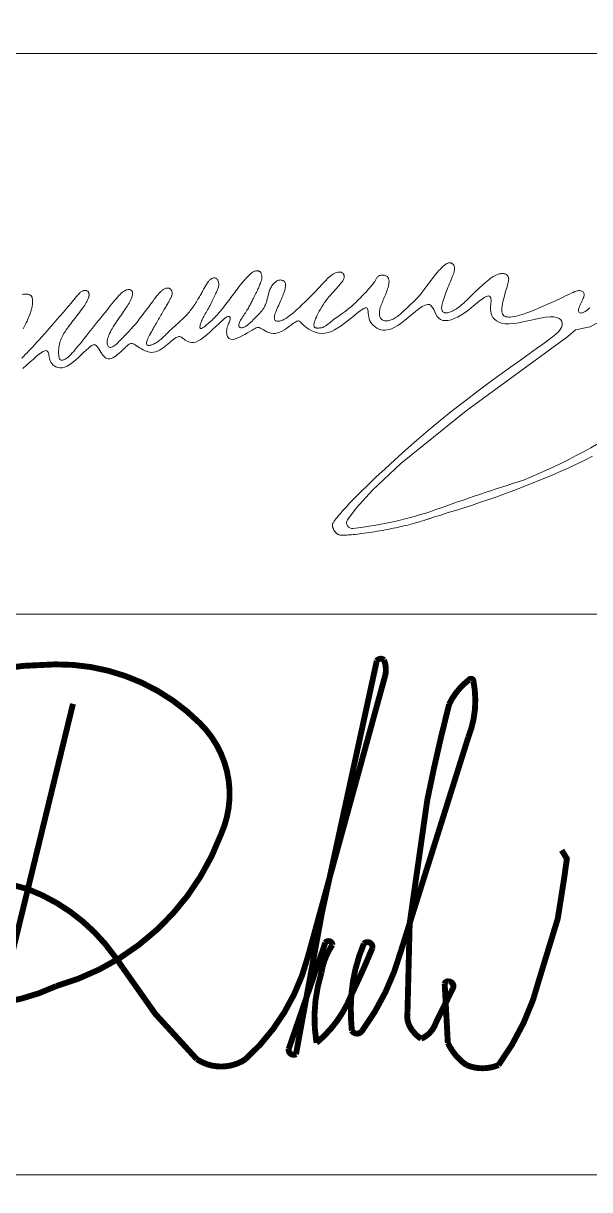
# Model space of a CAD drawing. Header units: metres. Extents: x 568006 to 1139366, y 2064802 to 4131555.
# Drawn here: x 569713.1 to 569718.11, y 2065229.44 to 2065239.75 of the extents above; entities that cross this region are included whole.
import ezdxf
from ezdxf.enums import TextEntityAlignment as Align
from ezdxf.xclip import XClip

# ---------------------------------------------------------------- set-up
doc = ezdxf.new("R2010")
doc.units = ezdxf.units.M
doc.header["$XCLIPFRAME"] = 0
doc.linetypes.add('ACAD_ISO10W100', pattern=[18.5, 12, -3, 0.5, -3])
doc.linetypes.add('CENTER', pattern=[2, 1.25, -0.25, 0.25, -0.25])
doc.layers.get('0').update_dxf_attribs({"linetype": 'CONTINUOUS'})
for name, color, linetype, lineweight in [('A-KY HIEU', 34, 'CONTINUOUS', 20), ('A-TEXT', 7, 'CONTINUOUS', 18), ('E- RANH GIOI', 1, 'CENTER', 13), ('hung-demlonha', 7, 'CONTINUOUS', 15)]:
    doc.layers.add(name, color=color, linetype=linetype, lineweight=lineweight)
for name, color, linetype in [('BoThamCo', 94, 'CONTINUOUS'), ('ghi_chu', 7, 'CONTINUOUS'), ('LogDg', 7, 'CONTINUOUS'), ('TimDg', 222, 'CONTINUOUS')]:
    doc.layers.add(name, color=color, linetype=linetype)
doc.styles.add('QH1', font='arialbd.ttf', dxfattribs={"width": 0.8})

# ---------------------------------------------------------------- blocks, each defined once
blk = doc.blocks.new('tmbc_khub')
at = {"layer": 'BoThamCo'}
blk.add_lwpolyline([(-63.098, 76.708, 0.010022), (-25.293, 90.244, 0.990741), (-26.569, 93.503, -0.010014), (-64.211, 80.026), (-167.249, 45.447, 1), (-166.135, 42.129)], format="xyb", close=True, dxfattribs=at)
at = {"layer": 'LogDg'}
blk.add_lwpolyline([(-63.018, 76.471, 0.010023), (-25.202, 90.011, 0.991336), (-26.658, 93.737, -0.010014), (-64.291, 80.263), (-167.329, 45.684, 1), (-166.056, 41.892)], format="xyb", close=True, dxfattribs=at)
at = {"layer": 'TimDg', "linetype": 'ACAD_ISO10W100', "ltscale": 0.75}
blk.add_lwpolyline([(507.546, 381.621), (291.324, 260.971), (120.566, 161.757, -0.050684), (-63.655, 78.367), (-512.602, -72.298), (-676.954, -124.133)], format="xyb", dxfattribs=at)
at = {"layer": 'hung-demlonha', "color": 7, "ltscale": 5, "style": 'QH1', "width": 0.65}
for tag, p in [('BT04', (-109.598, 191.643)), ('BT06', (-305.798, 171.199)), ('BT05', (-282.572, 137.244))]:
    blk.add_attdef(tag, text='', height=3.96, rotation=0, dxfattribs=at).set_placement(p, align=Align.CENTER)
blk = doc.blocks.new('dangquang')
for points in [[(-6.097, 0.58), (-5.998, 0.666), (-5.902, 0.752), (-5.811, 0.833), (-5.728, 0.907), (-5.655, 0.967), (-5.593, 1.012), (-5.543, 1.041), (-5.502, 1.057), (-5.47, 1.061), (-5.445, 1.054), (-5.427, 1.039), (-5.413, 1.018), (-5.403, 0.991), (-5.396, 0.961), (-5.389, 0.928), (-5.383, 0.893), (-5.376, 0.856), (-5.366, 0.819), (-5.353, 0.782), (-5.335, 0.745), (-5.312, 0.71), (-5.282, 0.676), (-5.245, 0.647), (-5.201, 0.622), (-5.152, 0.605), (-5.097, 0.597), (-5.036, 0.599), (-4.971, 0.614), (-4.901, 0.642), (-4.826, 0.686), (-4.749, 0.742), (-4.671, 0.807), (-4.593, 0.876), (-4.518, 0.947), (-4.447, 1.015), (-4.381, 1.077), (-4.323, 1.13), (-4.273, 1.17), (-4.231, 1.198), (-4.195, 1.213), (-4.164, 1.218), (-4.138, 1.213), (-4.113, 1.198), (-4.091, 1.175), (-4.068, 1.144), (-4.044, 1.107), (-4.018, 1.065), (-3.992, 1.021), (-3.963, 0.976), (-3.933, 0.935), (-3.9, 0.898), (-3.866, 0.868), (-3.829, 0.847), (-3.79, 0.838), (-3.749, 0.839), (-3.706, 0.849), (-3.663, 0.867), (-3.619, 0.892), (-3.576, 0.921), (-3.533, 0.954), (-3.491, 0.989), (-3.451, 1.025), (-3.413, 1.061), (-3.377, 1.097), (-3.343, 1.131), (-3.31, 1.162), (-3.28, 1.19), (-3.252, 1.214), (-3.226, 1.233), (-3.203, 1.247), (-3.18, 1.254), (-3.158, 1.257), (-3.136, 1.254), (-3.112, 1.246), (-3.085, 1.233), (-3.056, 1.216), (-3.021, 1.193), (-2.982, 1.167), (-2.939, 1.138), (-2.891, 1.108), (-2.841, 1.079), (-2.788, 1.054), (-2.733, 1.033), (-2.677, 1.018), (-2.622, 1.012), (-2.567, 1.015), (-2.512, 1.028), (-2.458, 1.047), (-2.406, 1.073), (-2.355, 1.104), (-2.305, 1.138), (-2.257, 1.174), (-2.211, 1.211), (-2.167, 1.247), (-2.126, 1.282), (-2.086, 1.315), (-2.049, 1.345), (-2.014, 1.372), (-1.982, 1.396), (-1.952, 1.415), (-1.924, 1.428), (-1.899, 1.437), (-1.876, 1.44), (-1.855, 1.438), (-1.833, 1.432), (-1.811, 1.421), (-1.788, 1.407), (-1.764, 1.39), (-1.736, 1.369), (-1.706, 1.346), (-1.671, 1.323), (-1.633, 1.303), (-1.589, 1.287), (-1.54, 1.278), (-1.486, 1.279), (-1.425, 1.293), (-1.357, 1.321), (-1.283, 1.365), (-1.204, 1.422), (-1.122, 1.489), (-1.039, 1.562), (-0.958, 1.637), (-0.88, 1.711), (-0.809, 1.779), (-0.745, 1.839), (-0.692, 1.887), (-0.648, 1.924), (-0.612, 1.951), (-0.583, 1.969), (-0.56, 1.98), (-0.542, 1.985), (-0.528, 1.985), (-0.517, 1.981), (-0.508, 1.975), (-0.501, 1.967), (-0.496, 1.956), (-0.493, 1.943), (-0.492, 1.928), (-0.493, 1.911), (-0.497, 1.892), (-0.504, 1.871), (-0.513, 1.847), (-0.524, 1.821), (-0.536, 1.793), (-0.548, 1.763), (-0.56, 1.73), (-0.571, 1.694), (-0.579, 1.656), (-0.585, 1.615), (-0.588, 1.572), (-0.586, 1.528), (-0.579, 1.485), (-0.566, 1.446), (-0.546, 1.412), (-0.518, 1.386), (-0.481, 1.37), (-0.434, 1.365), (-0.377, 1.374), (-0.311, 1.394), (-0.241, 1.423), (-0.168, 1.458), (-0.095, 1.497), (-0.024, 1.537), (0.041, 1.576), (0.097, 1.61), (0.144, 1.639), (0.182, 1.661), (0.213, 1.676), (0.239, 1.686), (0.263, 1.689), (0.286, 1.686), (0.31, 1.677), (0.339, 1.662), (0.372, 1.642), (0.411, 1.618), (0.454, 1.593), (0.502, 1.569), (0.553, 1.547), (0.608, 1.532), (0.665, 1.523), (0.725, 1.524), (0.786, 1.537), (0.848, 1.559), (0.91, 1.589), (0.971, 1.624), (1.029, 1.662), (1.084, 1.701), (1.136, 1.739), (1.182, 1.772), (1.222, 1.801), (1.256, 1.823), (1.285, 1.84), (1.31, 1.853), (1.331, 1.86), (1.349, 1.864), (1.364, 1.863), (1.377, 1.859), (1.388, 1.852), (1.399, 1.842), (1.411, 1.828), (1.426, 1.811), (1.444, 1.791), (1.467, 1.767), (1.496, 1.74), (1.532, 1.709), (1.577, 1.675), (1.63, 1.64), (1.691, 1.606), (1.757, 1.575), (1.829, 1.55), (1.906, 1.533), (1.986, 1.525), (2.069, 1.53), (2.154, 1.549), (2.241, 1.581), (2.328, 1.623), (2.415, 1.673), (2.502, 1.73), (2.586, 1.79), (2.669, 1.853), (2.748, 1.916), (2.824, 1.977), (2.895, 2.035), (2.96, 2.087), (3.02, 2.133), (3.074, 2.171), (3.12, 2.199), (3.158, 2.216), (3.187, 2.22), (3.208, 2.211), (3.221, 2.19), (3.229, 2.158), (3.234, 2.118), (3.238, 2.073), (3.243, 2.023), (3.251, 1.971), (3.265, 1.919), (3.285, 1.868), (3.312, 1.82), (3.345, 1.776), (3.384, 1.735), (3.427, 1.699), (3.474, 1.668), (3.524, 1.643), (3.578, 1.625), (3.633, 1.615), (3.691, 1.612), (3.752, 1.618), (3.817, 1.634), (3.886, 1.659), (3.96, 1.696), (4.04, 1.743), (4.126, 1.803), (4.219, 1.875), (4.315, 1.954), (4.414, 2.036), (4.511, 2.116), (4.605, 2.188), (4.693, 2.248), (4.772, 2.29), (4.84, 2.309), (4.895, 2.303), (4.939, 2.274), (4.975, 2.229), (5.006, 2.171), (5.036, 2.108), (5.066, 2.044), (5.101, 1.984), (5.143, 1.934), (5.194, 1.899), (5.255, 1.878), (5.323, 1.871), (5.398, 1.876), (5.478, 1.894), (5.562, 1.924), (5.65, 1.964), (5.739, 2.014), (5.829, 2.073), (5.919, 2.138), (6.006, 2.206), (6.091, 2.275), (6.171, 2.341), (6.245, 2.402), (6.312, 2.454), (6.371, 2.494), (6.42, 2.521), (6.461, 2.535), (6.493, 2.537), (6.518, 2.529), (6.536, 2.513), (6.548, 2.489), (6.554, 2.459), (6.556, 2.425), (6.555, 2.388), (6.551, 2.348), (6.546, 2.305), (6.541, 2.261), (6.539, 2.214), (6.54, 2.165), (6.546, 2.115), (6.558, 2.063), (6.578, 2.011), (6.608, 1.959), (6.647, 1.911), (6.699, 1.867), (6.762, 1.831), (6.84, 1.803), (6.933, 1.786), (7.042, 1.782), (7.168, 1.793), (7.306, 1.814), (7.453, 1.843), (7.603, 1.876), (7.753, 1.909), (7.896, 1.939), (8.03, 1.961), (8.149, 1.972), (8.249, 1.969), (8.331, 1.954), (8.394, 1.927), (8.44, 1.891), (8.468, 1.847), (8.481, 1.798), (8.477, 1.744), (8.459, 1.689), (8.425, 1.632), (8.375, 1.572), (8.305, 1.505), (8.214, 1.429), (8.098, 1.341), (7.956, 1.237), (7.785, 1.116), (7.583, 0.972), (7.348, 0.806), (7.084, 0.618), (6.797, 0.411), (6.492, 0.187), (6.172, -0.051), (5.844, -0.3), (5.513, -0.559), (5.183, -0.824), (4.859, -1.093), (4.544, -1.361), (4.243, -1.626), (3.957, -1.883), (3.691, -2.128), (3.446, -2.358), (3.227, -2.568), (3.036, -2.754), (2.876, -2.914), (2.744, -3.049), (2.637, -3.162), (2.551, -3.256), (2.485, -3.332), (2.434, -3.393), (2.394, -3.443), (2.364, -3.483), (2.339, -3.517), (2.32, -3.544), (2.305, -3.566), (2.293, -3.583), (2.285, -3.598), (2.279, -3.609), (2.275, -3.619), (2.272, -3.627), (2.27, -3.635), (2.269, -3.643), (2.269, -3.651), (2.269, -3.659), (2.27, -3.667), (2.271, -3.675), (2.272, -3.684), (2.274, -3.692), (2.277, -3.702), (2.28, -3.711), (2.283, -3.721), (2.287, -3.732), (2.291, -3.742), (2.295, -3.752), (2.3, -3.763), (2.305, -3.773), (2.31, -3.783), (2.316, -3.793), (2.322, -3.803), (2.328, -3.812), (2.335, -3.822), (2.342, -3.831), (2.35, -3.84), (2.358, -3.849), (2.366, -3.858), (2.375, -3.867), (2.384, -3.876), (2.394, -3.884), (2.404, -3.891), (2.415, -3.898), (2.427, -3.904), (2.439, -3.909), (2.451, -3.913), (2.465, -3.916), (2.48, -3.918), (2.496, -3.919), (2.515, -3.92), (2.537, -3.92), (2.561, -3.92), (2.589, -3.919), (2.621, -3.918), (2.656, -3.917), (2.696, -3.915), (2.738, -3.912), (2.785, -3.909), (2.834, -3.905), (2.887, -3.9), (2.944, -3.894), (3.003, -3.888), (3.065, -3.88), (3.13, -3.871), (3.197, -3.861), (3.265, -3.851), (3.335, -3.84), (3.406, -3.828), (3.478, -3.816), (3.551, -3.804), (3.623, -3.791), (3.696, -3.778), (3.769, -3.764), (3.842, -3.75), (3.914, -3.736), (3.987, -3.72), (4.058, -3.705), (4.129, -3.689), (4.199, -3.672), (4.267, -3.656), (4.334, -3.639), (4.398, -3.623), (4.459, -3.606), (4.517, -3.59), (4.572, -3.575), (4.622, -3.56), (4.669, -3.547), (4.711, -3.534), (4.749, -3.522), (4.783, -3.511), (4.812, -3.501), (4.837, -3.493), (4.857, -3.486), (4.874, -3.48), (4.89, -3.475), (4.909, -3.468), (4.935, -3.459), (4.973, -3.447), (5.026, -3.43), (5.099, -3.408), (5.195, -3.378), (5.317, -3.34), (5.464, -3.295), (5.632, -3.242), (5.82, -3.182), (6.024, -3.116), (6.242, -3.043), (6.471, -2.965), (6.708, -2.882), (6.95, -2.795), (7.197, -2.703), (7.445, -2.608), (7.694, -2.51), (7.941, -2.409), (8.185, -2.307), (8.424, -2.204), (8.655, -2.1), (8.879, -1.997), (9.093, -1.893), (9.3, -1.79)], [(9.226, 2.216), (9.183, 2.18), (9.141, 2.148), (9.1, 2.12), (9.062, 2.099), (9.028, 2.084), (8.999, 2.077), (8.974, 2.075), (8.953, 2.08), (8.937, 2.091), (8.926, 2.106), (8.919, 2.126), (8.918, 2.151), (8.922, 2.179), (8.93, 2.21), (8.942, 2.244), (8.956, 2.279), (8.972, 2.315), (8.989, 2.35), (9.006, 2.385), (9.022, 2.418), (9.036, 2.449), (9.049, 2.478), (9.059, 2.504), (9.067, 2.529), (9.072, 2.552), (9.073, 2.573), (9.072, 2.593), (9.067, 2.612), (9.058, 2.629), (9.045, 2.645), (9.029, 2.659), (9.009, 2.67), (8.986, 2.678), (8.959, 2.683), (8.929, 2.683), (8.896, 2.678), (8.859, 2.669), (8.818, 2.654), (8.772, 2.634), (8.719, 2.61), (8.658, 2.58), (8.588, 2.546), (8.508, 2.507), (8.417, 2.463), (8.314, 2.415), (8.201, 2.364), (8.082, 2.311), (7.96, 2.258), (7.837, 2.206), (7.717, 2.157), (7.603, 2.112), (7.498, 2.073), (7.403, 2.04), (7.32, 2.014), (7.246, 1.994), (7.181, 1.979), (7.125, 1.97), (7.075, 1.965), (7.031, 1.965), (6.993, 1.969), (6.959, 1.976), (6.929, 1.987), (6.903, 2.003), (6.882, 2.023), (6.866, 2.048), (6.854, 2.079), (6.847, 2.116), (6.844, 2.158), (6.846, 2.207), (6.853, 2.262), (6.863, 2.32), (6.876, 2.381), (6.891, 2.444), (6.907, 2.506), (6.924, 2.567), (6.941, 2.626), (6.957, 2.681), (6.972, 2.732), (6.987, 2.78), (6.999, 2.824), (7.01, 2.864), (7.019, 2.901), (7.026, 2.935), (7.03, 2.965), (7.032, 2.992), (7.031, 3.017), (7.027, 3.039), (7.021, 3.058), (7.013, 3.074), (7.001, 3.089), (6.988, 3.102), (6.972, 3.113), (6.954, 3.122), (6.934, 3.13), (6.912, 3.136), (6.888, 3.139), (6.863, 3.141), (6.836, 3.14), (6.808, 3.137), (6.778, 3.131), (6.748, 3.123), (6.716, 3.111), (6.684, 3.097), (6.649, 3.079), (6.613, 3.058), (6.575, 3.033), (6.535, 3.005), (6.493, 2.974), (6.448, 2.938), (6.402, 2.899), (6.354, 2.858), (6.305, 2.814), (6.256, 2.769), (6.207, 2.723), (6.158, 2.677), (6.11, 2.63), (6.064, 2.584), (6.018, 2.54), (5.975, 2.496), (5.932, 2.453), (5.89, 2.413), (5.849, 2.374), (5.809, 2.337), (5.77, 2.303), (5.731, 2.271), (5.693, 2.241), (5.656, 2.214), (5.62, 2.19), (5.585, 2.168), (5.552, 2.149), (5.52, 2.132), (5.49, 2.118), (5.462, 2.106), (5.435, 2.097), (5.41, 2.09), (5.387, 2.085), (5.366, 2.082), (5.346, 2.082), (5.327, 2.082), (5.31, 2.085), (5.295, 2.089), (5.28, 2.095), (5.268, 2.102), (5.256, 2.111), (5.246, 2.122), (5.238, 2.134), (5.231, 2.148), (5.226, 2.164), (5.223, 2.182), (5.221, 2.202), (5.221, 2.224), (5.223, 2.25), (5.227, 2.278), (5.234, 2.311), (5.243, 2.348), (5.254, 2.389), (5.269, 2.435), (5.285, 2.486), (5.304, 2.539), (5.324, 2.595), (5.345, 2.652), (5.368, 2.709), (5.39, 2.766), (5.413, 2.822), (5.436, 2.876), (5.457, 2.928), (5.478, 2.977), (5.498, 3.023), (5.516, 3.067), (5.531, 3.107), (5.545, 3.145), (5.555, 3.179), (5.563, 3.21), (5.568, 3.238), (5.57, 3.263), (5.571, 3.285), (5.569, 3.305), (5.566, 3.323), (5.561, 3.34), (5.556, 3.354), (5.55, 3.368), (5.543, 3.38), (5.535, 3.39), (5.527, 3.4), (5.517, 3.408), (5.506, 3.415), (5.494, 3.421), (5.48, 3.426), (5.465, 3.43), (5.448, 3.432), (5.429, 3.432), (5.408, 3.428), (5.385, 3.42), (5.359, 3.409), (5.331, 3.391), (5.299, 3.369), (5.264, 3.339), (5.227, 3.304), (5.187, 3.264), (5.146, 3.22), (5.103, 3.172), (5.06, 3.121), (5.017, 3.067), (4.974, 3.012), (4.932, 2.957), (4.891, 2.901), (4.85, 2.845), (4.81, 2.789), (4.77, 2.734), (4.73, 2.681), (4.689, 2.629), (4.649, 2.579), (4.607, 2.532), (4.566, 2.487), (4.524, 2.444), (4.483, 2.403), (4.441, 2.363), (4.401, 2.325), (4.361, 2.288), (4.322, 2.252), (4.285, 2.216), (4.249, 2.182), (4.214, 2.149), (4.18, 2.117), (4.147, 2.087), (4.115, 2.058), (4.084, 2.031), (4.054, 2.005), (4.025, 1.982), (3.996, 1.962), (3.967, 1.943), (3.939, 1.926), (3.912, 1.911), (3.884, 1.899), (3.857, 1.888), (3.83, 1.879), (3.803, 1.872), (3.776, 1.868), (3.75, 1.865), (3.725, 1.864), (3.7, 1.865), (3.677, 1.869), (3.655, 1.875), (3.634, 1.883), (3.616, 1.893), (3.6, 1.906), (3.585, 1.92), (3.573, 1.937), (3.562, 1.955), (3.553, 1.975), (3.547, 1.997), (3.542, 2.02), (3.539, 2.045), (3.538, 2.071), (3.539, 2.099), (3.543, 2.128), (3.548, 2.159), (3.555, 2.191), (3.564, 2.224), (3.575, 2.259), (3.588, 2.295), (3.603, 2.333), (3.619, 2.372), (3.636, 2.411), (3.653, 2.451), (3.671, 2.491), (3.688, 2.531), (3.705, 2.571), (3.721, 2.611), (3.735, 2.65), (3.749, 2.689), (3.761, 2.726), (3.772, 2.762), (3.781, 2.797), (3.788, 2.83), (3.794, 2.861), (3.798, 2.889), (3.8, 2.916), (3.8, 2.941), (3.798, 2.963), (3.794, 2.984), (3.789, 3.003), (3.781, 3.02), (3.771, 3.036), (3.76, 3.05), (3.747, 3.062), (3.732, 3.073), (3.716, 3.082), (3.698, 3.089), (3.68, 3.095), (3.661, 3.099), (3.642, 3.101), (3.622, 3.102), (3.602, 3.1), (3.582, 3.098), (3.563, 3.093), (3.545, 3.087), (3.527, 3.079), (3.511, 3.07), (3.497, 3.059), (3.484, 3.047), (3.473, 3.033), (3.463, 3.018), (3.453, 3.002), (3.444, 2.985), (3.434, 2.967), (3.424, 2.947), (3.412, 2.927), (3.399, 2.907), (3.384, 2.885), (3.367, 2.861), (3.346, 2.834), (3.321, 2.805), (3.293, 2.771), (3.259, 2.734), (3.221, 2.691), (3.177, 2.643), (3.128, 2.591), (3.075, 2.536), (3.019, 2.479), (2.96, 2.421), (2.901, 2.363), (2.84, 2.308), (2.781, 2.254), (2.722, 2.205), (2.666, 2.159), (2.61, 2.117), (2.557, 2.077), (2.507, 2.041), (2.458, 2.006), (2.412, 1.974), (2.369, 1.944), (2.33, 1.915), (2.293, 1.888), (2.259, 1.862), (2.227, 1.837), (2.198, 1.815), (2.172, 1.794), (2.148, 1.776), (2.126, 1.759), (2.107, 1.744), (2.089, 1.731), (2.072, 1.719), (2.056, 1.709), (2.041, 1.701), (2.025, 1.694), (2.01, 1.688), (1.994, 1.683), (1.976, 1.679), (1.958, 1.676), (1.94, 1.674), (1.921, 1.672), (1.903, 1.671), (1.885, 1.671), (1.868, 1.671), (1.852, 1.671), (1.837, 1.672), (1.824, 1.673), (1.812, 1.676), (1.802, 1.679), (1.793, 1.684), (1.786, 1.691), (1.78, 1.7), (1.775, 1.711), (1.772, 1.725), (1.77, 1.742), (1.771, 1.762), (1.774, 1.786), (1.779, 1.813), (1.788, 1.845), (1.8, 1.881), (1.816, 1.922), (1.835, 1.967), (1.859, 2.017), (1.886, 2.07), (1.915, 2.126), (1.948, 2.183), (1.983, 2.241), (2.02, 2.299), (2.059, 2.357), (2.099, 2.413), (2.14, 2.467), (2.182, 2.519), (2.223, 2.569), (2.264, 2.616), (2.304, 2.661), (2.341, 2.703), (2.377, 2.742), (2.41, 2.778), (2.44, 2.812), (2.467, 2.842), (2.492, 2.87), (2.513, 2.896), (2.532, 2.921), (2.548, 2.943), (2.562, 2.965), (2.572, 2.985), (2.58, 3.004), (2.586, 3.022), (2.589, 3.039), (2.59, 3.056), (2.589, 3.071), (2.586, 3.086), (2.581, 3.1), (2.575, 3.114), (2.567, 3.127), (2.558, 3.139), (2.547, 3.15), (2.534, 3.159), (2.519, 3.168), (2.502, 3.175), (2.483, 3.18), (2.461, 3.183), (2.438, 3.183), (2.412, 3.18), (2.383, 3.174), (2.351, 3.162), (2.316, 3.144), (2.278, 3.121), (2.236, 3.09), (2.19, 3.052), (2.141, 3.007), (2.09, 2.956), (2.037, 2.902), (1.983, 2.845), (1.928, 2.786), (1.873, 2.727), (1.818, 2.669), (1.765, 2.613), (1.714, 2.559), (1.663, 2.507), (1.614, 2.458), (1.566, 2.41), (1.519, 2.364), (1.473, 2.32), (1.428, 2.278), (1.385, 2.237), (1.343, 2.198), (1.302, 2.161), (1.262, 2.126), (1.224, 2.093), (1.187, 2.062), (1.152, 2.034), (1.118, 2.007), (1.086, 1.983), (1.055, 1.961), (1.025, 1.941), (0.997, 1.923), (0.97, 1.907), (0.944, 1.894), (0.918, 1.882), (0.893, 1.872), (0.869, 1.864), (0.846, 1.859), (0.823, 1.855), (0.802, 1.853), (0.782, 1.853), (0.764, 1.856), (0.748, 1.861), (0.733, 1.868), (0.722, 1.878), (0.712, 1.891), (0.705, 1.906), (0.701, 1.925), (0.7, 1.946), (0.701, 1.972), (0.707, 2.001), (0.715, 2.034), (0.727, 2.071), (0.741, 2.111), (0.759, 2.154), (0.777, 2.199), (0.797, 2.245), (0.818, 2.291), (0.838, 2.336), (0.858, 2.38), (0.877, 2.422), (0.894, 2.462), (0.911, 2.501), (0.926, 2.537), (0.939, 2.572), (0.952, 2.606), (0.963, 2.638), (0.973, 2.669), (0.982, 2.699), (0.99, 2.728), (0.996, 2.755), (1, 2.781), (1.003, 2.806), (1.004, 2.829), (1.003, 2.851), (0.999, 2.871), (0.993, 2.889), (0.985, 2.905), (0.975, 2.919), (0.963, 2.932), (0.95, 2.942), (0.935, 2.951), (0.919, 2.958), (0.903, 2.963), (0.886, 2.966), (0.868, 2.968), (0.849, 2.967), (0.831, 2.964), (0.811, 2.959), (0.792, 2.951), (0.772, 2.941), (0.752, 2.929), (0.731, 2.913), (0.711, 2.896), (0.691, 2.876), (0.672, 2.855), (0.653, 2.833), (0.636, 2.81), (0.62, 2.786), (0.606, 2.762), (0.593, 2.738), (0.582, 2.714), (0.573, 2.691), (0.565, 2.667), (0.558, 2.644), (0.552, 2.62), (0.546, 2.596), (0.54, 2.572), (0.534, 2.548), (0.528, 2.524), (0.522, 2.499), (0.516, 2.474), (0.509, 2.449), (0.502, 2.424), (0.495, 2.399), (0.487, 2.373), (0.478, 2.348), (0.469, 2.322), (0.458, 2.295), (0.445, 2.268), (0.43, 2.239), (0.412, 2.21), (0.391, 2.178), (0.367, 2.145), (0.338, 2.11), (0.307, 2.073), (0.273, 2.036), (0.238, 1.998), (0.201, 1.961), (0.166, 1.925), (0.131, 1.891), (0.098, 1.859), (0.067, 1.83), (0.039, 1.804), (0.013, 1.781), (-0.012, 1.76), (-0.034, 1.742), (-0.056, 1.727), (-0.077, 1.713), (-0.097, 1.702), (-0.117, 1.693), (-0.137, 1.687), (-0.155, 1.682), (-0.173, 1.679), (-0.19, 1.679), (-0.206, 1.68), (-0.22, 1.684), (-0.233, 1.69), (-0.243, 1.697), (-0.252, 1.707), (-0.258, 1.72), (-0.261, 1.735), (-0.261, 1.752), (-0.259, 1.772), (-0.253, 1.794), (-0.243, 1.82), (-0.23, 1.848), (-0.213, 1.879), (-0.194, 1.911), (-0.173, 1.945), (-0.15, 1.98), (-0.127, 2.015), (-0.104, 2.05), (-0.081, 2.084), (-0.06, 2.117), (-0.04, 2.149), (-0.02, 2.18), (-0.002, 2.21), (0.015, 2.239), (0.031, 2.267), (0.046, 2.295), (0.06, 2.322), (0.074, 2.348), (0.087, 2.375), (0.099, 2.4), (0.111, 2.425), (0.122, 2.449), (0.133, 2.472), (0.143, 2.494), (0.153, 2.514), (0.163, 2.534), (0.173, 2.553), (0.183, 2.572), (0.193, 2.59), (0.204, 2.609), (0.214, 2.629), (0.224, 2.649), (0.235, 2.672), (0.246, 2.696), (0.257, 2.721), (0.269, 2.747), (0.28, 2.774), (0.291, 2.801), (0.302, 2.827), (0.312, 2.853), (0.322, 2.876), (0.33, 2.899), (0.338, 2.919), (0.345, 2.938), (0.351, 2.957), (0.356, 2.974), (0.36, 2.99), (0.363, 3.007), (0.365, 3.023), (0.365, 3.039), (0.364, 3.056), (0.362, 3.072), (0.36, 3.088), (0.356, 3.103), (0.352, 3.118), (0.347, 3.132), (0.342, 3.145), (0.337, 3.157), (0.331, 3.167), (0.324, 3.177), (0.317, 3.185), (0.308, 3.193), (0.299, 3.199), (0.288, 3.204), (0.276, 3.208), (0.263, 3.212), (0.249, 3.214), (0.233, 3.215), (0.217, 3.215), (0.2, 3.213), (0.183, 3.21), (0.165, 3.205), (0.148, 3.198), (0.131, 3.19), (0.114, 3.179), (0.097, 3.167), (0.08, 3.154), (0.062, 3.139), (0.045, 3.123), (0.027, 3.106), (0.008, 3.087), (-0.011, 3.068), (-0.031, 3.048), (-0.051, 3.026), (-0.073, 3.003), (-0.095, 2.978), (-0.118, 2.952), (-0.142, 2.924), (-0.167, 2.894), (-0.193, 2.861), (-0.22, 2.827), (-0.249, 2.79), (-0.278, 2.752), (-0.308, 2.712), (-0.339, 2.671), (-0.371, 2.628), (-0.403, 2.584), (-0.437, 2.539), (-0.471, 2.494), (-0.505, 2.448), (-0.54, 2.402), (-0.574, 2.356), (-0.608, 2.312), (-0.642, 2.269), (-0.675, 2.227), (-0.706, 2.187), (-0.737, 2.149), (-0.767, 2.113), (-0.797, 2.078), (-0.827, 2.044), (-0.857, 2.012), (-0.887, 1.98), (-0.918, 1.948), (-0.949, 1.917), (-0.981, 1.887), (-1.014, 1.857), (-1.045, 1.829), (-1.076, 1.802), (-1.105, 1.776), (-1.133, 1.753), (-1.159, 1.732), (-1.182, 1.713), (-1.203, 1.697), (-1.221, 1.684), (-1.238, 1.672), (-1.252, 1.664), (-1.265, 1.658), (-1.276, 1.654), (-1.285, 1.654), (-1.293, 1.655), (-1.299, 1.659), (-1.304, 1.666), (-1.308, 1.675), (-1.309, 1.687), (-1.31, 1.701), (-1.308, 1.718), (-1.305, 1.736), (-1.301, 1.757), (-1.294, 1.78), (-1.287, 1.805), (-1.277, 1.832), (-1.266, 1.861), (-1.253, 1.89), (-1.239, 1.921), (-1.223, 1.953), (-1.206, 1.986), (-1.187, 2.019), (-1.167, 2.053), (-1.146, 2.089), (-1.125, 2.125), (-1.103, 2.162), (-1.081, 2.2), (-1.06, 2.24), (-1.038, 2.28), (-1.017, 2.321), (-0.997, 2.362), (-0.978, 2.402), (-0.959, 2.442), (-0.94, 2.48), (-0.923, 2.517), (-0.907, 2.551), (-0.891, 2.582), (-0.877, 2.611), (-0.864, 2.637), (-0.851, 2.662), (-0.841, 2.685), (-0.831, 2.707), (-0.822, 2.729), (-0.815, 2.75), (-0.81, 2.771), (-0.805, 2.792), (-0.803, 2.813), (-0.801, 2.833), (-0.801, 2.854), (-0.802, 2.873), (-0.805, 2.892), (-0.809, 2.91), (-0.814, 2.928), (-0.821, 2.944), (-0.829, 2.96), (-0.838, 2.974), (-0.848, 2.987), (-0.858, 2.998), (-0.869, 3.007), (-0.881, 3.014), (-0.893, 3.02), (-0.906, 3.023), (-0.919, 3.025), (-0.932, 3.024), (-0.945, 3.023), (-0.958, 3.019), (-0.972, 3.014), (-0.985, 3.008), (-0.999, 3.001), (-1.012, 2.992), (-1.026, 2.982), (-1.04, 2.971), (-1.053, 2.958), (-1.067, 2.943), (-1.081, 2.927), (-1.095, 2.909), (-1.109, 2.889), (-1.123, 2.868), (-1.137, 2.845), (-1.151, 2.821), (-1.166, 2.796), (-1.18, 2.77), (-1.195, 2.743), (-1.21, 2.716), (-1.225, 2.689), (-1.24, 2.661), (-1.256, 2.633), (-1.272, 2.605), (-1.289, 2.575), (-1.306, 2.545), (-1.324, 2.514), (-1.344, 2.482), (-1.364, 2.448), (-1.385, 2.413), (-1.407, 2.378), (-1.429, 2.343), (-1.452, 2.307), (-1.475, 2.272), (-1.499, 2.238), (-1.522, 2.204), (-1.546, 2.172), (-1.57, 2.141), (-1.594, 2.111), (-1.62, 2.08), (-1.648, 2.049), (-1.677, 2.018), (-1.709, 1.985), (-1.744, 1.95), (-1.783, 1.914), (-1.823, 1.875), (-1.866, 1.836), (-1.91, 1.796), (-1.954, 1.755), (-1.998, 1.715), (-2.041, 1.676), (-2.081, 1.638), (-2.12, 1.601), (-2.156, 1.566), (-2.19, 1.533), (-2.222, 1.501), (-2.253, 1.471), (-2.283, 1.442), (-2.313, 1.415), (-2.341, 1.389), (-2.37, 1.365), (-2.399, 1.342), (-2.427, 1.32), (-2.455, 1.301), (-2.483, 1.282), (-2.51, 1.266), (-2.536, 1.251), (-2.561, 1.238), (-2.586, 1.227), (-2.609, 1.217), (-2.631, 1.21), (-2.652, 1.205), (-2.671, 1.201), (-2.689, 1.2), (-2.705, 1.201), (-2.719, 1.204), (-2.731, 1.21), (-2.741, 1.218), (-2.748, 1.229), (-2.753, 1.243), (-2.754, 1.26), (-2.753, 1.281), (-2.747, 1.305), (-2.739, 1.333), (-2.726, 1.366), (-2.709, 1.402), (-2.69, 1.441), (-2.669, 1.481), (-2.646, 1.523), (-2.623, 1.566), (-2.599, 1.608), (-2.575, 1.65), (-2.552, 1.69), (-2.53, 1.728), (-2.509, 1.766), (-2.488, 1.803), (-2.467, 1.839), (-2.447, 1.874), (-2.426, 1.91), (-2.406, 1.946), (-2.385, 1.982), (-2.364, 2.019), (-2.343, 2.055), (-2.322, 2.091), (-2.302, 2.126), (-2.282, 2.16), (-2.262, 2.194), (-2.244, 2.225), (-2.226, 2.255), (-2.209, 2.283), (-2.194, 2.31), (-2.179, 2.335), (-2.165, 2.359), (-2.152, 2.381), (-2.14, 2.402), (-2.129, 2.421), (-2.119, 2.439), (-2.11, 2.456), (-2.102, 2.472), (-2.094, 2.487), (-2.087, 2.502), (-2.081, 2.516), (-2.076, 2.53), (-2.071, 2.544), (-2.067, 2.558), (-2.064, 2.572), (-2.061, 2.586), (-2.06, 2.6), (-2.059, 2.615), (-2.06, 2.629), (-2.062, 2.643), (-2.065, 2.657), (-2.07, 2.671), (-2.077, 2.684), (-2.085, 2.697), (-2.094, 2.709), (-2.105, 2.72), (-2.117, 2.729), (-2.13, 2.737), (-2.144, 2.743), (-2.16, 2.747), (-2.177, 2.749), (-2.194, 2.749), (-2.212, 2.747), (-2.23, 2.743), (-2.249, 2.737), (-2.267, 2.729), (-2.285, 2.72), (-2.303, 2.709), (-2.32, 2.696), (-2.337, 2.683), (-2.353, 2.668), (-2.37, 2.653), (-2.386, 2.636), (-2.401, 2.62), (-2.417, 2.603), (-2.432, 2.586), (-2.447, 2.568), (-2.464, 2.549), (-2.481, 2.528), (-2.499, 2.505), (-2.52, 2.479), (-2.543, 2.45), (-2.568, 2.416), (-2.596, 2.378), (-2.627, 2.336), (-2.66, 2.292), (-2.695, 2.244), (-2.731, 2.195), (-2.768, 2.146), (-2.805, 2.096), (-2.841, 2.047), (-2.877, 1.999), (-2.913, 1.953), (-2.948, 1.908), (-2.983, 1.864), (-3.018, 1.821), (-3.052, 1.779), (-3.087, 1.739), (-3.121, 1.699), (-3.156, 1.66), (-3.191, 1.622), (-3.226, 1.585), (-3.26, 1.548), (-3.295, 1.512), (-3.329, 1.477), (-3.362, 1.443), (-3.395, 1.409), (-3.427, 1.375), (-3.459, 1.343), (-3.49, 1.312), (-3.519, 1.283), (-3.548, 1.255), (-3.576, 1.23), (-3.602, 1.208), (-3.628, 1.189), (-3.652, 1.174), (-3.674, 1.162), (-3.696, 1.153), (-3.715, 1.149), (-3.734, 1.148), (-3.75, 1.15), (-3.766, 1.157), (-3.779, 1.167), (-3.791, 1.182), (-3.8, 1.199), (-3.808, 1.221), (-3.813, 1.245), (-3.816, 1.272), (-3.816, 1.302), (-3.813, 1.334), (-3.807, 1.368), (-3.797, 1.405), (-3.785, 1.442), (-3.769, 1.482), (-3.751, 1.523), (-3.73, 1.565), (-3.707, 1.609), (-3.681, 1.653), (-3.654, 1.699), (-3.624, 1.746), (-3.594, 1.793), (-3.562, 1.84), (-3.529, 1.888), (-3.497, 1.935), (-3.464, 1.982), (-3.432, 2.027), (-3.402, 2.072), (-3.372, 2.115), (-3.344, 2.156), (-3.317, 2.197), (-3.292, 2.236), (-3.268, 2.273), (-3.246, 2.31), (-3.226, 2.345), (-3.207, 2.379), (-3.189, 2.412), (-3.174, 2.444), (-3.16, 2.475), (-3.149, 2.504), (-3.14, 2.532), (-3.133, 2.558), (-3.129, 2.582), (-3.128, 2.605), (-3.129, 2.625), (-3.133, 2.644), (-3.14, 2.66), (-3.149, 2.674), (-3.161, 2.686), (-3.175, 2.695), (-3.19, 2.703), (-3.208, 2.707), (-3.228, 2.709), (-3.249, 2.709), (-3.272, 2.705), (-3.296, 2.698), (-3.322, 2.688), (-3.349, 2.674), (-3.376, 2.657), (-3.405, 2.635), (-3.435, 2.61), (-3.466, 2.58), (-3.498, 2.547), (-3.532, 2.509), (-3.567, 2.468), (-3.605, 2.423), (-3.645, 2.374), (-3.687, 2.322), (-3.732, 2.267), (-3.78, 2.208), (-3.83, 2.147), (-3.881, 2.083), (-3.935, 2.018), (-3.989, 1.95), (-4.045, 1.88), (-4.102, 1.81), (-4.159, 1.738), (-4.216, 1.666), (-4.272, 1.594), (-4.329, 1.523), (-4.384, 1.453), (-4.438, 1.384), (-4.491, 1.319), (-4.541, 1.256), (-4.59, 1.197), (-4.636, 1.141), (-4.68, 1.089), (-4.721, 1.041), (-4.761, 0.998), (-4.798, 0.958), (-4.833, 0.924), (-4.865, 0.893), (-4.895, 0.868), (-4.923, 0.847), (-4.949, 0.83), (-4.972, 0.817), (-4.994, 0.808), (-5.013, 0.802), (-5.031, 0.799), (-5.048, 0.799), (-5.062, 0.802), (-5.075, 0.808), (-5.086, 0.816), (-5.096, 0.828), (-5.105, 0.843), (-5.112, 0.863), (-5.118, 0.886), (-5.122, 0.914), (-5.126, 0.946), (-5.128, 0.981), (-5.128, 1.02), (-5.128, 1.062), (-5.125, 1.104), (-5.121, 1.148), (-5.115, 1.192), (-5.106, 1.235), (-5.096, 1.276), (-5.084, 1.317), (-5.07, 1.356), (-5.054, 1.395), (-5.036, 1.434), (-5.016, 1.472), (-4.994, 1.51), (-4.971, 1.548), (-4.946, 1.587), (-4.92, 1.626), (-4.892, 1.665), (-4.863, 1.706), (-4.832, 1.746), (-4.801, 1.788), (-4.769, 1.83), (-4.735, 1.873), (-4.701, 1.916), (-4.667, 1.96), (-4.633, 2.004), (-4.599, 2.048), (-4.566, 2.092), (-4.534, 2.134), (-4.503, 2.176), (-4.475, 2.216), (-4.448, 2.255), (-4.424, 2.291), (-4.403, 2.326), (-4.383, 2.359), (-4.366, 2.39), (-4.351, 2.419), (-4.339, 2.445), (-4.328, 2.469), (-4.32, 2.49), (-4.314, 2.51), (-4.31, 2.527), (-4.307, 2.542), (-4.306, 2.557), (-4.306, 2.57), (-4.306, 2.582), (-4.308, 2.593), (-4.309, 2.604), (-4.311, 2.614), (-4.314, 2.624), (-4.317, 2.634), (-4.322, 2.643), (-4.327, 2.651), (-4.334, 2.658), (-4.342, 2.665), (-4.352, 2.67), (-4.362, 2.675), (-4.374, 2.679), (-4.387, 2.682), (-4.401, 2.683), (-4.415, 2.684), (-4.43, 2.683), (-4.445, 2.681), (-4.46, 2.677), (-4.476, 2.672), (-4.491, 2.665), (-4.507, 2.656), (-4.524, 2.645), (-4.54, 2.632), (-4.558, 2.617), (-4.576, 2.599), (-4.595, 2.579), (-4.615, 2.555), (-4.639, 2.527), (-4.668, 2.493), (-4.702, 2.451), (-4.743, 2.401), (-4.792, 2.342), (-4.851, 2.273), (-4.92, 2.193), (-4.997, 2.103), (-5.081, 2.007), (-5.168, 1.907), (-5.257, 1.805), (-5.346, 1.704), (-5.432, 1.607), (-5.513, 1.515), (-5.586, 1.432), (-5.654, 1.356), (-5.716, 1.286), (-5.774, 1.222), (-5.828, 1.163), (-5.879, 1.107), (-5.929, 1.054), (-5.979, 1.003), (-6.028, 0.952), (-6.077, 0.903), (-6.125, 0.855)], [(-6.088, 1.651), (-6.059, 1.705), (-6.031, 1.757), (-6.005, 1.808), (-5.981, 1.858), (-5.959, 1.906), (-5.938, 1.951), (-5.92, 1.995), (-5.904, 2.037), (-5.889, 2.077), (-5.877, 2.114), (-5.866, 2.15), (-5.857, 2.184), (-5.85, 2.216), (-5.844, 2.246), (-5.839, 2.275), (-5.836, 2.301), (-5.833, 2.326), (-5.832, 2.35), (-5.831, 2.372), (-5.831, 2.392), (-5.832, 2.412), (-5.833, 2.43), (-5.835, 2.447), (-5.837, 2.463), (-5.84, 2.479), (-5.843, 2.493), (-5.848, 2.506), (-5.854, 2.518), (-5.861, 2.53), (-5.87, 2.54), (-5.881, 2.55), (-5.893, 2.559), (-5.907, 2.567), (-5.923, 2.574), (-5.94, 2.579), (-5.959, 2.583), (-5.98, 2.587), (-6.002, 2.588), (-6.026, 2.588), (-6.052, 2.587), (-6.08, 2.583), (-6.109, 2.577)]]:
    blk.add_lwpolyline(points)
blk.add_lwpolyline([(2.912, -3.194), (3.349, -2.707), (4.117, -1.989), (5.881, -0.568), (8.63, 1.444), (8.84, 1.623), (9.232, 1.706), (9.872, 2.065, 0.035434), (10.13, 2.011, -0.238945), (11.646, 1.075, -0.315725), (10.582, -0.731, -0.055454), (7.435, -2.432, 0.007544), (5.063, -3.231, -0.05888), (2.824, -3.737, -0.635797), (2.673, -3.507)], format="xyb", close=True)
blk = doc.blocks.new('cky a khanh')
at = {"const_width": 12}
blk.add_lwpolyline([(0, 0), (-111.5, -457.3), (-137.5, -564), (-196.7, -861.6), (-199.2, -880.6), (-186.5, -873.7), (-179.6, -775.6, -0.159444), (-637, -580.5, -0.254994), (-687.2, -367.2, -0.211053), (-412.8, -19.9, -0.128827), (-35.8, 80.5, -0.202824), (258.9, -39.6, -0.314739), (301.7, -266.7, -0.238263), (-34.1, -575.3, -0.194715), (-332.2, -591.9, -0.407273), (-393.5, -462.3, -0.23522), (-253.6, -366.3, -0.122237), (-92.1, -377.6, -0.150645), (86.5, -516.5), (168, -632), (252.6, -724.3, 0.300479), (352.1, -724.3, 0.146899), (479.6, -514.2), (637.4, 59.4, 0.145963), (634.4, 89.4, 0.443861), (619.8, 87.9), (508, -425.5), (455, -714.1, -0.604131), (440, -703.9), (514.8, -486.8, -0.694987), (529.4, -491.1, 0.116033), (507, -547.7, 0.11841), (496.8, -690.9, 0.126138), (567.9, -593.2, 0.014971), (610.8, -497.8, 0.758818), (593.4, -488.9, 0.081744), (567.9, -593.2, 0.043618), (568.9, -666.2, 0.560191), (590, -666.2, 0.092156), (669.5, -502.3), (728.3, -316.1), (806.4, -68.2, 0.145214), (816.9, 46.7, 0.68409), (807.9, 49.1, 0.11679), (767.4, -0.7, 0.013375), (722.8, -196.1), (686.9, -447.4), (682.4, -629.3, 0.199207), (690.7, -663.4, 0.103104), (710.3, -682.5, 0.219077), (740.3, -649.9), (774.9, -580.3, 0.581339), (766.2, -565.8, 0.380063), (758.3, -570.2), (764.7, -691, 0.132908), (802.8, -736.3, 0.198054), (868.1, -736.3, 0.098218), (953.1, -555), (989, -437.8), (1001.9, -356.5), (1007.6, -315.6), (997, -298.4)], format="xyb", dxfattribs=at)
blk = doc.blocks.new('A$C33BC4D2A')
at = {"layer": 'A-KY HIEU', "color": 0}
for p, q in [((353.662, -181.132), (414.985, -181.132)), ((353.662, -192.813), (414.985, -192.813)), ((353.662, -204.493), (414.985, -204.493))]:
    blk.add_line(p, q, dxfattribs=at)
at = {"layer": 'A-TEXT'}
for name, p, xscale, yscale, zscale in [('dangquang', (400.264, -188.141), 0.7716810816000003, 0.7716810816000003, 0.7716810816000003), ('cky a khanh', (396.606, -194.681), 0.0102204, 0.0102204, 0.0102204)]:
    blk.add_blockref(name, p, dxfattribs=dict(at, xscale=xscale, yscale=yscale, zscale=zscale))

msp = doc.modelspace()

# ---------------------------------------------------------------- block references
at = {"layer": 'ghi_chu'}
ref = msp.add_blockref('tmbc_khub', (569786.408, 2065163.987), dxfattribs=at)
XClip(ref).set_block_clipping_path([(-201.6066774619, 54.738211852), (-109.9841080916, 137.3826739991)])

# ---------------------------------------------------------------- next in the draw order: block references
at = {"layer": 'E- RANH GIOI', "xscale": 0.4242857142857144, "yscale": 0.4242857142857144, "zscale": 0.4242857142857144}
msp.add_blockref('A$C33BC4D2A', (569545.269, 2065316.331), dxfattribs=at)

doc.saveas('drawing.dxf')
